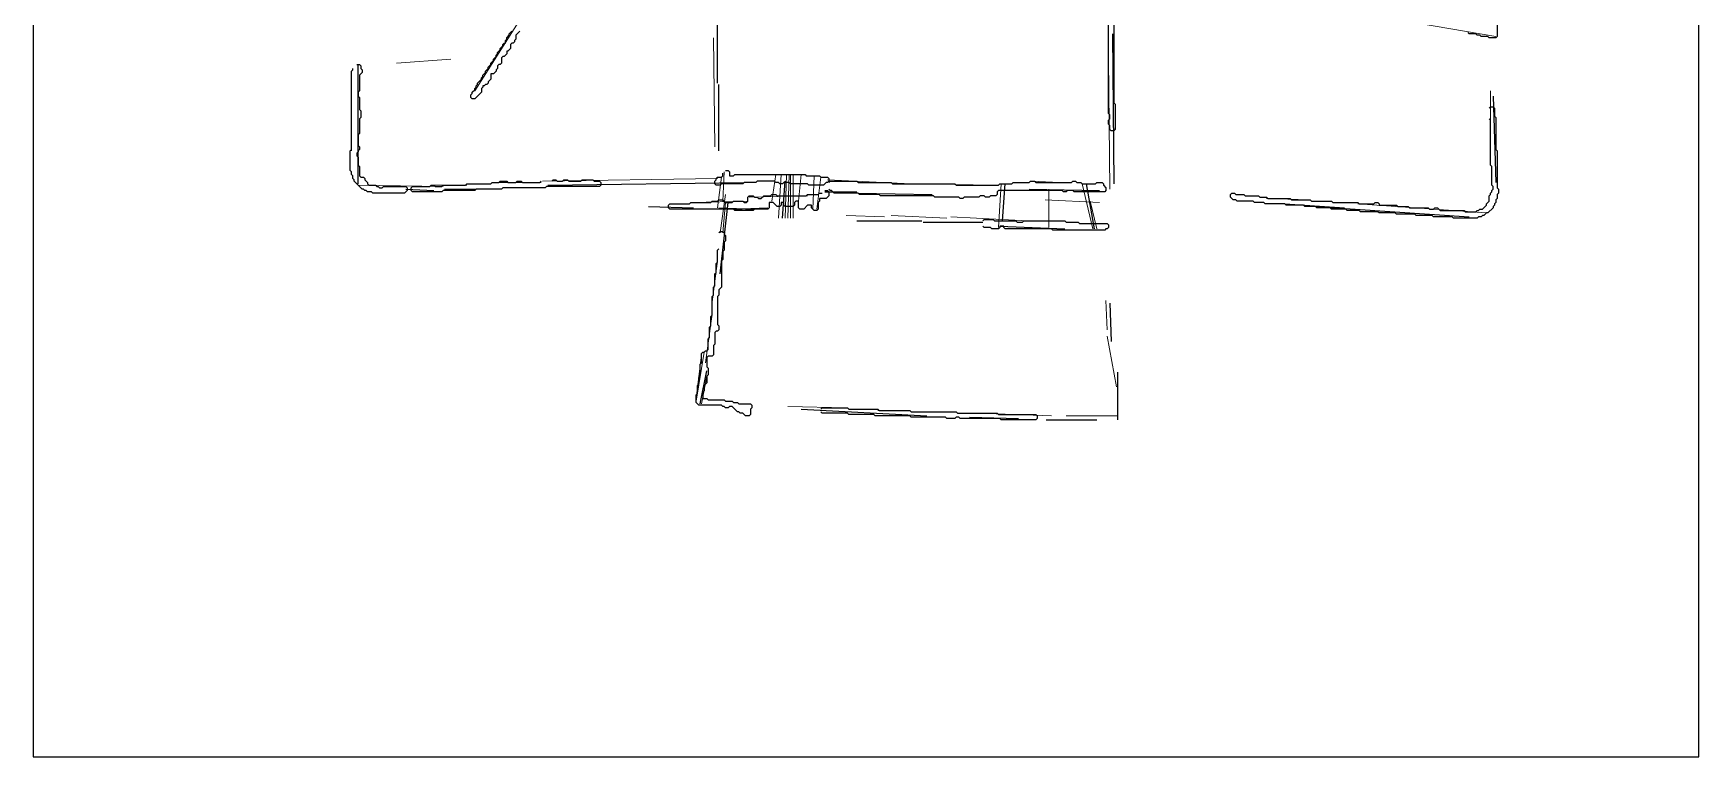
# Model space of a CAD drawing. Header units: metres. Extents: x 0 to 314, y 0 to 386.
# Drawn here: x 0 to 314, y 0.2 to 136.6 of the extents above; entities that cross this region are included whole.
import ezdxf

# ---------------------------------------------------------------- set-up
doc = ezdxf.new("R2010")
doc.units = ezdxf.units.M
for name, color, linetype in [('CUT', 7, 'Continuous'), ('FOLD', 1, 'Continuous'), ('OUTLINE', 3, 'Continuous')]:
    doc.layers.add(name, color=color, linetype=linetype)

msp = doc.modelspace()

# ---------------------------------------------------------------- linework, layer by layer
at = {"layer": 'CUT', "lineweight": 25}
for p, q in [((129, 127.25), (129, 143.25)), ((203.5, 136.5), (203.75, 108.25)), ((61.25, 108.25), (61.25, 130.75)), ((129.25, 114.5), (129.25, 127)), ((275.25, 124.75), (275.75, 108.5)), ((70.25, 107.25), (75.5, 107)), ((77.5, 107.25), (83.5, 107.25)), ((97, 108), (134, 108.5)), ((141.25, 101.75), (141.75, 108.75)), ((182.75, 101.25), (183.25, 108.25)), ((187.75, 107.25), (201, 107)), ((198.5, 108.25), (200, 99.75)), ((116, 104), (124.5, 103.75)), ((129.25, 103.75), (136, 103.5)), ((129.5, 91.25), (131, 104.75)), ((132, 103.5), (138.5, 103.75)), ((149.25, 106.75), (155.25, 106.75)), ((155.5, 106.5), (169.5, 106.25)), ((236, 104.5), (247.25, 103.75)), ((241.75, 104), (270.75, 102)), ((155.25, 101.25), (167.5, 101.25)), ((167.75, 101), (179, 101)), ((182.25, 100.25), (194.5, 99.75)), ((203, 85.75), (203.25, 78.5)), ((125.75, 66.75), (127, 73)), ((204.5, 63.75), (204.5, 72.75)), ((144.75, 65.75), (168.5, 64.5)), ((176.5, 64.25), (185.75, 64)), ((191, 63.75), (200.5, 63.75))]:
    msp.add_line(p, q, dxfattribs=at)
at = {"layer": 'FOLD', "lineweight": 18}
for p, q in [((83.25, 125.75), (92.75, 140.75)), ((252.5, 140), (275.75, 136)), ((128.25, 135.75), (128.5, 115.25)), ((60, 114.5), (60, 129.25)), ((68.5, 131), (78.75, 131.75)), ((202.75, 131.75), (203, 107.25)), ((274.75, 112), (274.75, 125.75)), ((130, 105), (130.25, 110.5)), ((139.25, 105), (140, 110)), ((140.5, 101.75), (141, 110)), ((141.75, 101.75), (142, 110)), ((142.25, 101.75), (142.5, 110)), ((142.75, 101.75), (142.75, 110)), ((143.25, 101.75), (143.25, 110)), ((144.25, 105), (144.75, 110)), ((61.25, 108), (77.25, 107.75)), ((75.25, 108), (81.75, 108)), ((86.75, 108.5), (95.75, 108.5)), ((96, 108.75), (129, 109.25)), ((129, 103.75), (129.75, 109.5)), ((147, 103.5), (147.25, 109.75)), ((147.75, 103.5), (148.5, 109.5)), ((149.75, 109), (165.5, 108.25)), ((166.75, 108.25), (180.75, 108)), ((182, 100), (182.5, 108.25)), ((188.25, 108.75), (193.5, 108.5)), ((191.5, 100), (191.5, 107.25)), ((197.75, 108.25), (199.75, 99.75)), ((124.25, 104.75), (134.75, 105)), ((129.5, 99), (130.5, 106.25)), ((130, 99), (130.5, 104.75)), ((135, 105.75), (146, 106)), ((190.75, 105.25), (201, 104.75)), ((199.25, 105), (200.5, 99.75)), ((232.5, 105.5), (240.5, 105.25)), ((249.75, 104.5), (274, 102.75)), ((153.25, 102.25), (160.5, 102)), ((161.75, 102.25), (172.25, 101.75)), ((173, 102), (187.5, 101.25)), ((128, 86), (129, 93.75)), ((202.25, 86.25), (202.5, 80.75)), ((126.75, 74.5), (128, 83.75)), ((202.5, 79.5), (204.25, 70)), ((125, 67.25), (126.5, 76.5)), ((125, 67.75), (126, 76)), ((126, 66.75), (127, 72)), ((142.25, 66.25), (153.25, 66)), ((159.25, 65.5), (165, 65.5)), ((178, 65), (192, 64.5)), ((194.75, 64.5), (204.5, 64.5))]:
    msp.add_line(p, q, dxfattribs=at)
at = {"layer": 'OUTLINE'}
for points in [[(0, 300.5), (0, 0.25), (314, 0.25), (314, 386.5)], [(203.75, 139.75), (203.75, 123.5), (204, 123.25), (204, 118.5), (203.75, 118.25), (203.25, 118.25), (203, 118.5), (203, 119.25), (202.75, 119.5), (202.75, 120.25), (203, 120.5), (203, 121.25), (202.75, 121.5), (202.75, 139.5)], [(276, 140.25), (276, 136), (275.75, 135.75), (274.5, 135.75), (274.25, 136), (273, 136), (272.75, 136.25), (272.25, 136.25), (272, 136.5), (270.75, 136.5), (270.5, 136.75)], [(91.75, 137), (91, 136.25), (91, 135.5), (90.75, 135.25), (90.75, 135), (90.5, 134.75), (90.25, 134.75), (90, 134.5), (90, 133.75), (89.5, 133.25), (89.25, 133.25), (89.25, 132.75), (88.75, 132.25), (88.5, 132.25), (88.25, 132), (88.25, 131), (88, 130.75), (87.75, 130.75), (87.5, 130.5), (87.5, 130), (87.25, 129.75), (87.25, 129.5), (86.75, 129), (86.25, 129), (86.25, 128), (85.75, 127.5), (85.75, 127.25), (85.5, 127), (85.25, 127), (85, 126.75), (84.75, 126.75), (84.75, 126.5), (84.5, 126.25), (84.5, 125.5), (83.25, 124.25), (82.75, 124.25), (82.5, 124.5), (82.5, 125), (82.75, 125.25), (82.75, 125.5), (83.25, 126), (83.25, 126.25), (83.5, 126.5), (83.5, 126.75), (83.75, 127), (83.75, 127.25), (84.5, 128), (84.5, 128.25), (84.75, 128.5), (84.75, 128.75), (85.25, 129.25), (85.25, 129.5), (85.75, 130), (85.75, 130.25), (86.25, 130.75), (86.25, 131), (86.75, 131.5), (86.75, 131.75), (87.25, 132.25), (87.25, 132.5), (87.5, 132.75), (87.5, 133), (88, 133.5), (88, 133.75), (88.5, 134.25), (88.5, 134.5), (88.75, 134.75), (89, 134.75), (89, 135.25), (89.25, 135.5), (89.25, 135.75), (89.75, 136.25), (89.75, 136.5), (90.25, 137)], [(61, 130.75), (61.5, 130.75), (61.75, 130.5), (61.75, 130), (62, 129.75), (62, 129.25), (61.5, 128.75), (61.5, 125.75), (61.25, 125.5), (61.25, 124.75), (61.5, 124.5), (61.5, 122.25), (61.75, 122), (61.75, 120.75), (61.5, 120.5), (61.5, 117.75), (61.25, 117.5), (61.25, 115.5), (61.5, 115.25), (61.5, 114.75), (61.25, 114.5), (61.25, 114.25), (61, 114), (61, 113.5), (61.25, 113.25), (61.25, 111.75), (61.5, 111.5), (61.5, 109.75), (61.75, 109.5), (62.25, 109.5), (62.5, 109.25), (62.5, 109), (63, 108.5), (63, 108.25), (63.25, 108), (64.5, 108), (64.75, 107.75), (65, 107.75), (65.25, 107.5), (65.75, 107.5), (66, 107.75), (70.25, 107.75), (70.5, 107.5), (70.5, 107), (70, 106.5), (64, 106.5), (63.75, 106.75), (63, 106.75), (62.75, 107), (62.5, 107), (62.25, 107.25), (62, 107.25), (60.5, 108.75), (60.5, 109), (60.25, 109.25), (60.25, 109.75), (60, 110), (60, 110.5), (59.75, 110.75), (59.75, 114.5), (60, 114.75), (60, 129.5), (60.25, 129.75), (60.25, 130)], [(274.5, 122.5), (274.75, 122.75), (275.25, 122.75), (275.5, 122.5), (275.5, 121), (275.75, 120.75), (275.75, 114.75), (276, 114.5), (276, 107.5), (276.25, 107.25), (276.25, 106.5), (276, 106.25), (276, 105.5), (275.75, 105.25), (275.75, 104.75), (275.5, 104.5), (275.5, 104.25), (275.25, 104), (275.25, 103.75), (274.25, 102.75), (274, 102.75), (273.5, 102.25), (273.25, 102.25), (273, 102), (272.5, 102), (272.25, 101.75), (267.75, 101.75), (267.5, 102), (264, 102), (263.75, 102.25), (260.75, 102.25), (260.5, 102.5), (257, 102.5), (256.75, 102.75), (253.75, 102.75), (253.5, 103), (250.25, 103), (250, 103.25), (247.75, 103.25), (247.5, 103.5), (244.75, 103.5), (244.5, 103.75), (242, 103.75), (241.75, 104), (239.75, 104), (239.5, 104.25), (236.25, 104.25), (236, 104.5), (232.25, 104.5), (232, 104.75), (230.25, 104.75), (230, 105), (227, 105), (226.75, 105.25), (226.25, 105.25), (225.75, 105.75), (225.75, 106.25), (226, 106.5), (226.5, 106.5), (226.75, 106.25), (228.25, 106.25), (228.5, 106), (231, 106), (231.25, 105.75), (232.5, 105.75), (232.75, 105.5), (237, 105.5), (237.25, 105.25), (240.75, 105.25), (241, 105), (244.75, 105), (245, 104.75), (249.75, 104.75), (250, 104.5), (252.75, 104.5), (253, 104.75), (253.5, 104.75), (253.75, 104.5), (253.75, 104.25), (257, 104.25), (257.25, 104), (259.25, 104), (259.5, 103.75), (263, 103.75), (263.25, 103.5), (264, 103.5), (264.25, 103.75), (264.75, 103.75), (265.25, 103.25), (269.75, 103.25), (270, 103), (272, 103), (272.25, 103.25), (272.5, 103.25), (272.75, 103.5), (273.25, 103.5), (274, 104.25), (274, 104.5), (274.5, 105), (274.5, 106), (274.75, 106.25), (274.75, 106.5), (275, 106.75), (275, 107), (275.25, 107.25), (275.25, 107.75), (275, 108), (275, 111.5), (274.75, 111.75), (274.75, 120.25), (274.5, 120.5)], [(130.5, 110.75), (131, 110.75), (131.25, 110.5), (131.25, 109.75), (132, 109.75), (132.25, 110), (145.5, 110), (145.75, 109.75), (148.25, 109.75), (148.5, 109.5), (149.75, 109.5), (150, 109.25), (150, 108.75), (149.75, 108.5), (149.5, 108.5), (149, 108), (146.25, 108), (146, 108.25), (142.75, 108.25), (142.5, 108.5), (141.5, 108.5), (141.25, 108.25), (140.75, 108.25), (140.5, 108.5), (140, 108.5), (139.75, 108.75), (136.5, 108.75), (136.25, 108.5), (134, 108.5), (133.75, 108.25), (129.75, 108.25), (129.5, 108), (128.75, 108), (128.5, 108.25), (128.5, 108.75), (128.75, 109), (128.75, 109.25), (129, 109.5), (129.75, 109.5), (130, 109.75), (130, 110.25)], [(97.75, 108.75), (98, 109), (98.5, 109), (98.75, 108.75), (99.75, 108.75), (100, 109), (100.75, 109), (101, 108.75), (103.25, 108.75), (103.5, 109), (105.5, 109), (105.75, 108.75), (106.75, 108.75), (107, 108.5), (107, 108), (106.75, 107.75), (96.75, 107.75), (96.5, 107.5), (88.5, 107.5), (88.25, 107.25), (83.5, 107.25), (83.25, 107), (77.25, 107), (77, 106.75), (71.5, 106.75), (71.25, 107), (71.25, 107.5), (71.5, 107.75), (74.75, 107.75), (75, 108), (75.5, 108), (75.75, 107.75), (77, 107.75), (77.25, 108), (81.5, 108), (81.75, 108.25), (86.25, 108.25), (86.5, 108.5), (87.75, 108.5), (88, 108.75), (89.25, 108.75), (89.5, 108.5), (91, 108.5), (91.25, 108.75), (92, 108.75), (92.25, 108.5), (95.5, 108.5), (95.75, 108.75)], [(149.25, 107), (149.75, 107), (150, 106.75), (150, 106), (149.5, 105.5), (148.25, 105.5), (148.25, 105), (148, 104.75), (148, 103.5), (147.75, 103.25), (147.25, 103.25), (146.75, 103.75), (146.75, 104.25), (146, 104.25), (145.25, 103.5), (144.5, 103.5), (144.25, 103.75), (144.25, 105), (143.75, 105), (143.5, 104.75), (143.5, 104.25), (143.25, 104), (141.75, 104), (141.5, 104.25), (141.5, 104.75), (141, 104.75), (141, 104.25), (140.75, 104), (140.25, 104), (139.5, 104.75), (138.75, 104.75), (138.75, 103.75), (138.5, 103.5), (136, 103.5), (135.75, 103.25), (132.25, 103.25), (132, 103.5), (120, 103.5), (119.75, 103.75), (119.75, 104.25), (120, 104.5), (123.75, 104.5), (124, 104.75), (127.75, 104.75), (128, 105), (129, 105), (129.25, 105.25), (130, 105.25), (130.25, 105), (130.25, 104.75), (131.75, 104.75), (132, 105), (133.75, 105), (134, 104.75), (134.5, 104.75), (134.75, 105), (134.75, 105.75), (135, 106), (135.75, 106), (136, 105.75), (136.5, 105.75), (136.75, 105.5), (137.25, 105.5), (137.75, 106), (139, 106), (139.25, 106.25), (140, 106.25), (140.25, 106), (145.75, 106), (146, 106.25), (148, 106.25), (148.25, 106.5), (148.75, 106.5)], [(150, 108.5), (150.25, 108.75), (155.25, 108.75), (155.5, 108.5), (161.75, 108.5), (162, 108.25), (173.75, 108.25), (174, 108), (182, 108), (182.25, 108.25), (184.5, 108.25), (184.75, 108.5), (187.75, 108.5), (188, 108.75), (188.75, 108.75), (189, 108.5), (195.75, 108.5), (196, 108.75), (196.5, 108.75), (196.75, 108.5), (197.5, 108.5), (197.75, 108.25), (200.25, 108.25), (200.5, 108.5), (201.5, 108.5), (201.75, 108.25), (201.75, 108), (202.25, 107.5), (202.25, 107), (202, 106.75), (196.25, 106.75), (196, 107), (195, 107), (194.75, 106.75), (194.25, 106.75), (194, 107), (182, 107), (181.75, 106.75), (181.75, 106.25), (181.5, 106), (180.5, 106), (180.25, 105.75), (179.5, 105.75), (179.25, 106), (178.5, 106), (178.25, 105.75), (175.5, 105.75), (175.25, 105.5), (174.75, 105.5), (174.5, 105.75), (170, 105.75), (169.75, 106), (159.75, 106), (159.5, 106.25), (155.75, 106.25), (155.5, 106.5), (151, 106.5), (150.5, 107), (150.25, 107), (150, 107.25)], [(179, 101.25), (179.25, 101.5), (181, 101.5), (181.25, 101.25), (185.25, 101.25), (185.5, 101), (186.5, 101), (186.75, 101.25), (194.5, 101.25), (194.75, 101), (197, 101), (197.25, 100.75), (202.5, 100.75), (202.75, 100.5), (202.75, 100), (202.5, 99.75), (202.25, 99.75), (202, 99.5), (192.25, 99.5), (192, 99.75), (183.25, 99.75), (183, 100), (183, 100.25), (182.25, 100.25), (182.25, 100), (182, 99.75), (180.75, 99.75), (180.5, 100), (179.25, 100), (179, 100.25)], [(129.25, 99), (129.5, 99.25), (130, 99.25), (130.25, 99), (130.25, 98.75), (130.5, 98.5), (130.5, 97.5), (130.25, 97.25), (130.25, 95.75), (130, 95.5), (130, 94), (129.75, 93.75), (129.75, 88.75), (129.25, 88.25), (129.25, 87.25), (129, 87), (129, 81.75), (129.25, 81.5), (129.25, 80.75), (129, 80.5), (128.75, 80.5), (128.5, 80.25), (128.5, 78), (128.25, 77.75), (128.25, 76), (128, 75.75), (127.25, 75.75), (127, 75.5), (127, 73.75), (127.25, 73.5), (127.25, 72.25), (127, 72), (127, 70.75), (126.5, 70.25), (126.5, 69.25), (126.25, 69), (126.25, 67.75), (127, 67.75), (127.25, 67.5), (130.25, 67.5), (130.5, 67.25), (131.75, 67.25), (132, 67), (132.75, 67), (133, 66.75), (135.25, 66.75), (135.5, 66.5), (135.5, 66), (135.25, 65.75), (135.25, 64.75), (135, 64.5), (134.25, 64.5), (133.75, 65), (133.25, 65), (133, 65.25), (132.75, 65.25), (131.75, 66.25), (131.25, 66.25), (131, 66), (130.5, 66), (130.25, 66.25), (130, 66.25), (129.75, 66.5), (125.5, 66.5), (125, 67), (125, 68.5), (125.25, 68.75), (125.25, 70.25), (125.5, 70.5), (125.5, 71.75), (125.75, 72), (125.75, 74.25), (126, 74.5), (126, 76.25), (126.25, 76.5), (126.5, 76.5), (126.75, 76.75), (127, 76.75), (127.25, 77), (127.25, 79), (127.5, 79.25), (127.5, 81.25), (127.75, 81.5), (127.75, 83.25), (128, 83.5), (128, 87), (128.25, 87.25), (128.25, 88.75), (128.5, 89), (128.5, 91.25), (128.75, 91.5), (128.75, 93.25), (129, 93.5), (129, 95.75), (129.25, 96)], [(148.5, 65.75), (148.75, 66), (153.5, 66), (153.75, 65.75), (159.25, 65.75), (159.5, 65.5), (165.25, 65.5), (165.5, 65.25), (174, 65.25), (174.25, 65), (181.75, 65), (182, 64.75), (189, 64.75), (189.25, 64.5), (189.25, 64), (189, 63.75), (182.5, 63.75), (182.25, 64), (174.75, 64), (174.5, 64.25), (174, 64.25), (173.75, 64), (172.25, 64), (172, 64.25), (165.5, 64.25), (165.25, 64.5), (158.75, 64.5), (158.5, 64.75), (153.75, 64.75), (153.5, 65), (148.75, 65), (148.5, 65.25)]]:
    msp.add_lwpolyline(points, dxfattribs=at)

doc.saveas('drawing.dxf')
